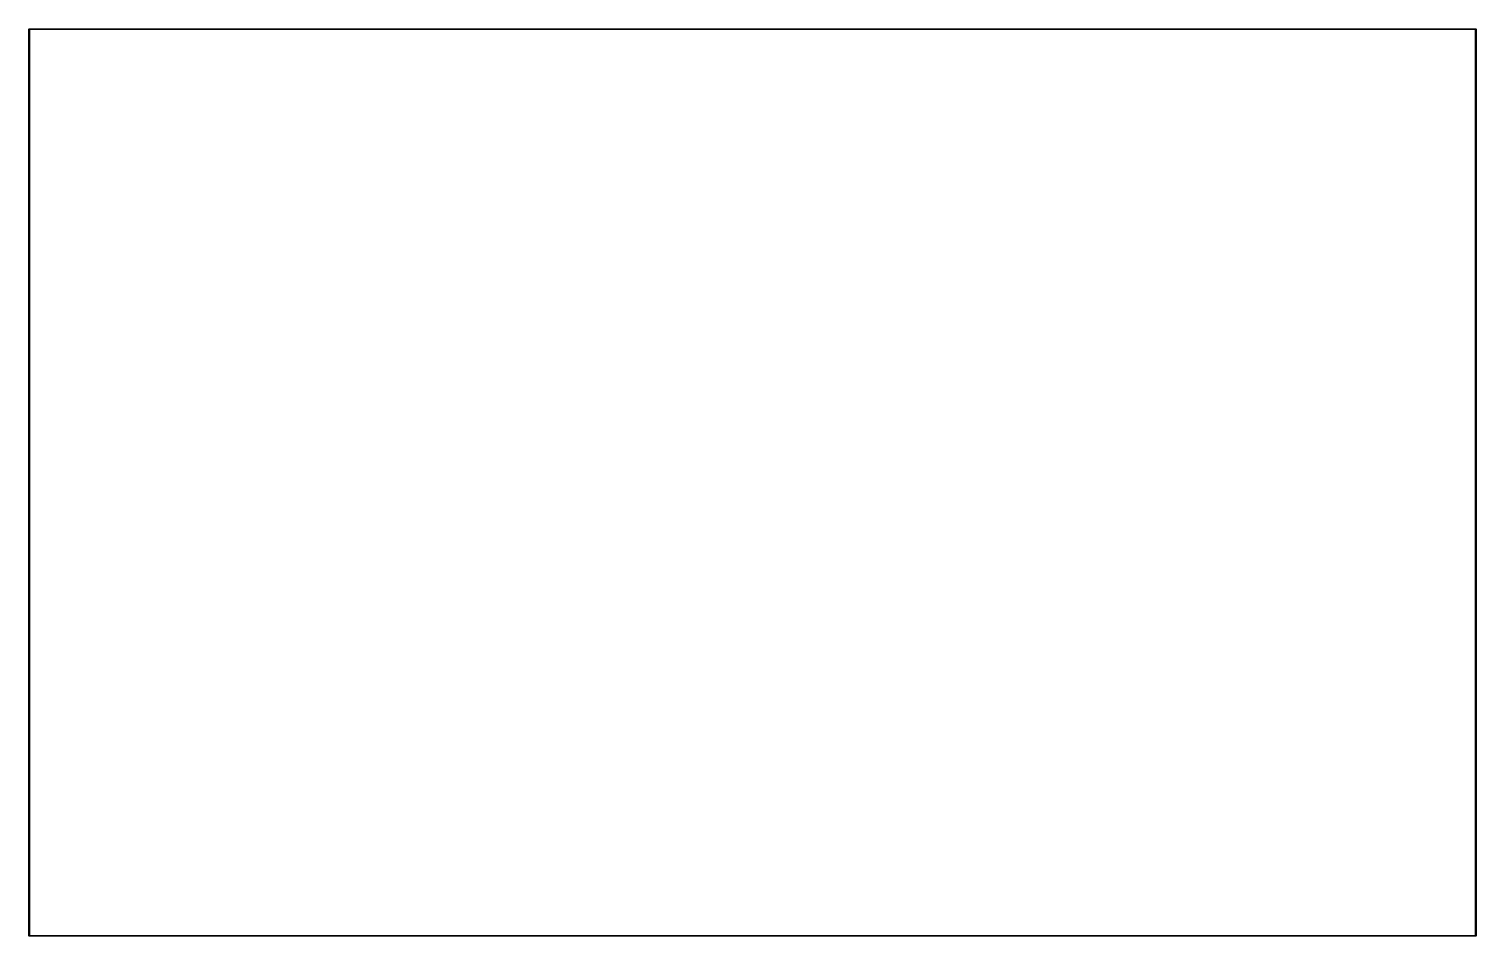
# Model space of a CAD drawing. Extents: x 1.8 to 8.5, y -5 to -0.8.
import ezdxf

# ---------------------------------------------------------------- set-up
doc = ezdxf.new("R2010")
doc.units = 0
doc.header["$MEASUREMENT"] = 0
doc.layers.add('BLACK', color=7, linetype='CONTINUOUS')

msp = doc.modelspace()

# ---------------------------------------------------------------- linework, layer by layer
at = {"layer": 'BLACK', "linetype": 'CONTINUOUS'}
for p, q in [((1.79902, -0.8), (1.7993, -0.799304)), ((1.79902, -5), (1.79902, -0.8)), ((1.7993, -0.799304), (1.8, -0.799016)), ((1.8, -0.799016), (8.5, -0.799016)), ((1.80098, -0.800984), (1.80098, -4.99902)), ((8.49902, -0.800984), (1.80098, -0.800984)), ((8.49902, -4.99902), (8.49902, -0.800984)), ((8.5, -0.799016), (8.5007, -0.799304)), ((8.5007, -0.799304), (8.50098, -0.8)), ((8.50098, -0.8), (8.50098, -5)), ((1.7993, -5.0007), (1.79902, -5)), ((1.8, -5.00098), (1.7993, -5.0007)), ((8.5, -5.00098), (1.8, -5.00098)), ((1.80098, -4.99902), (8.49902, -4.99902)), ((8.5007, -5.0007), (8.5, -5.00098)), ((8.50098, -5), (8.5007, -5.0007))]:
    msp.add_line(p, q, dxfattribs=at)

doc.saveas('drawing.dxf')
